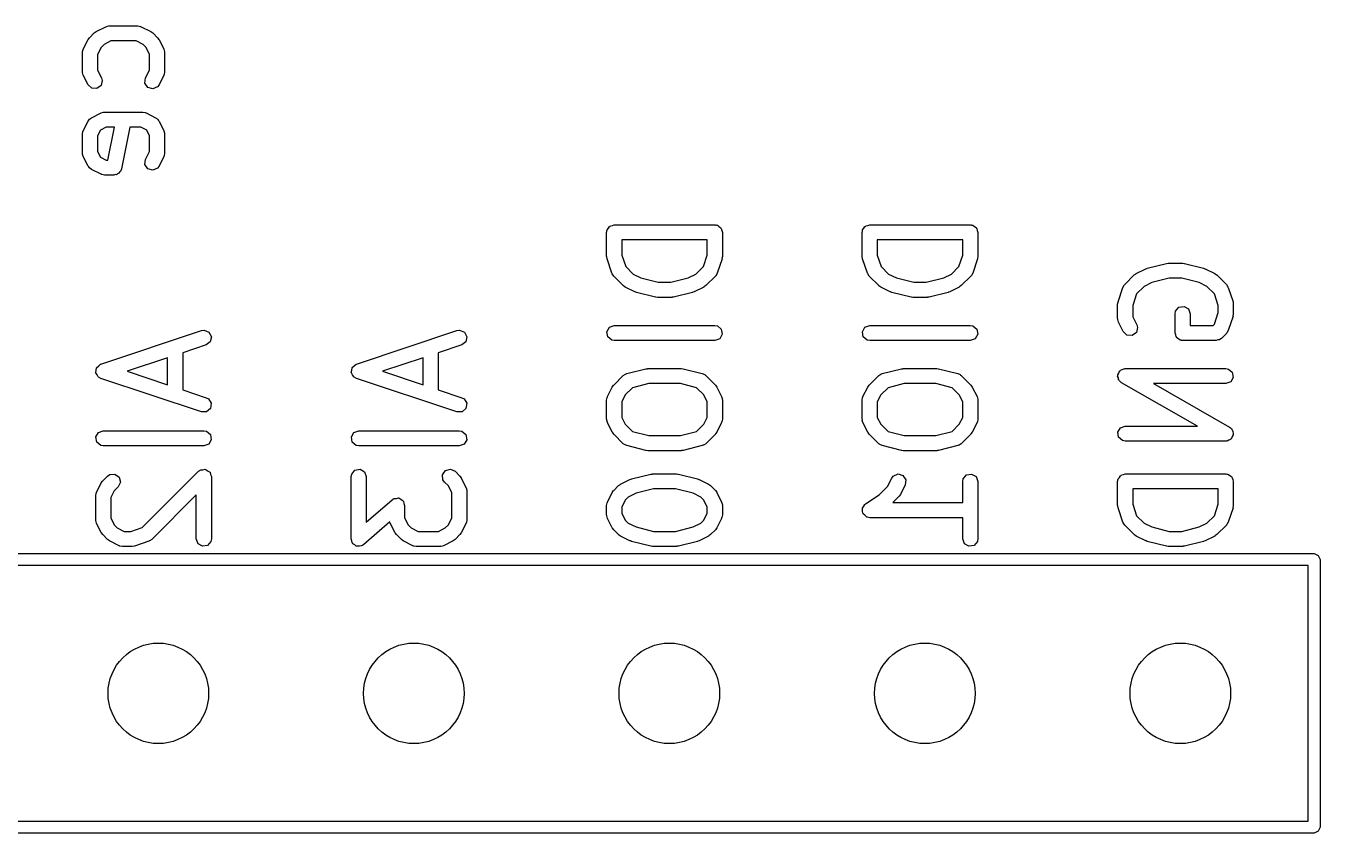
# Model space of a CAD drawing. Extents: x 133.2 to 158.9, y -108.1 to -92.6.
# Drawn here: x 146 to 158.87, y -108.07 to -100.04 of the extents above; entities that cross this region are included whole.
import ezdxf

# ---------------------------------------------------------------- set-up
doc = ezdxf.new("R2010")
doc.units = 0
doc.layers.add('BLACK', color=7, linetype='CONTINUOUS')

msp = doc.modelspace()

# ---------------------------------------------------------------- linework, layer by layer
at = {"layer": 'BLACK', "linetype": 'CONTINUOUS'}
for p, q in [((146.683, -100.113), (146.701, -100.1)), ((146.701, -100.1), (146.702, -100.099)), ((146.702, -100.099), (146.798, -100.051)), ((146.798, -100.051), (146.823, -100.044)), ((146.823, -100.044), (146.827, -100.045)), ((146.827, -100.045), (146.831, -100.043)), ((146.831, -100.043), (147.117, -100.043)), ((147.117, -100.043), (147.143, -100.048)), ((147.143, -100.048), (147.146, -100.051)), ((147.146, -100.051), (147.15, -100.051)), ((147.15, -100.051), (147.246, -100.099)), ((147.246, -100.099), (147.264, -100.112)), ((146.574, -100.275), (146.621, -100.18)), ((146.621, -100.18), (146.635, -100.162)), ((146.635, -100.161), (146.683, -100.113)), ((146.635, -100.162), (146.635, -100.161)), ((146.78, -100.228), (146.75, -100.258)), ((146.849, -100.193), (146.78, -100.228)), ((147.099, -100.193), (146.849, -100.193)), ((147.168, -100.228), (147.099, -100.193)), ((147.198, -100.258), (147.168, -100.228)), ((147.264, -100.112), (147.265, -100.113)), ((147.265, -100.113), (147.313, -100.161)), ((147.313, -100.161), (147.326, -100.179)), ((147.326, -100.179), (147.327, -100.18)), ((147.327, -100.18), (147.374, -100.275)), ((146.566, -100.309), (146.57, -100.283)), ((146.566, -100.499), (146.566, -100.309)), ((146.57, -100.283), (146.573, -100.28)), ((146.573, -100.28), (146.574, -100.275)), ((146.75, -100.258), (146.716, -100.327)), ((146.716, -100.327), (146.716, -100.482)), ((147.232, -100.327), (147.198, -100.258)), ((147.232, -100.482), (147.232, -100.327)), ((147.374, -100.275), (147.382, -100.3)), ((147.382, -100.3), (147.381, -100.305)), ((147.381, -100.305), (147.382, -100.309)), ((147.382, -100.309), (147.382, -100.499)), ((146.716, -100.482), (146.755, -100.561)), ((147.193, -100.561), (147.232, -100.482)), ((146.567, -100.503), (146.566, -100.499)), ((146.566, -100.508), (146.567, -100.503)), ((146.574, -100.533), (146.566, -100.508)), ((146.621, -100.628), (146.574, -100.533)), ((146.763, -100.586), (146.751, -100.636)), ((146.755, -100.561), (146.763, -100.586)), ((147.187, -100.612), (147.193, -100.561)), ((147.215, -100.655), (147.187, -100.612)), ((147.374, -100.533), (147.327, -100.628)), ((147.375, -100.528), (147.374, -100.533)), ((147.378, -100.525), (147.375, -100.528)), ((147.382, -100.499), (147.378, -100.525)), ((146.659, -100.663), (146.621, -100.628)), ((146.71, -100.666), (146.659, -100.663)), ((146.751, -100.636), (146.71, -100.666)), ((147.264, -100.669), (147.215, -100.655)), ((147.311, -100.649), (147.264, -100.669)), ((147.327, -100.628), (147.311, -100.649)), ((146.574, -101.085), (146.621, -100.99)), ((146.621, -100.99), (146.637, -100.969)), ((146.637, -100.969), (146.647, -100.964)), ((146.647, -100.964), (146.655, -100.956)), ((146.655, -100.956), (146.75, -100.908)), ((146.75, -100.908), (146.775, -100.901)), ((146.775, -100.901), (146.779, -100.902)), ((146.779, -100.902), (146.784, -100.9)), ((146.784, -100.9), (147.165, -100.9)), ((147.165, -100.9), (147.19, -100.905)), ((147.19, -100.905), (147.194, -100.908)), ((147.194, -100.908), (147.198, -100.908)), ((147.198, -100.908), (147.293, -100.956)), ((147.293, -100.956), (147.314, -100.972)), ((147.314, -100.972), (147.319, -100.982)), ((147.319, -100.982), (147.327, -100.99)), ((147.327, -100.99), (147.374, -101.085)), ((146.566, -101.118), (146.57, -101.093)), ((146.566, -101.309), (146.566, -101.118)), ((146.57, -101.093), (146.573, -101.089)), ((146.573, -101.089), (146.574, -101.085)), ((146.744, -101.079), (146.716, -101.136)), ((146.801, -101.05), (146.744, -101.079)), ((146.883, -101.05), (146.801, -101.05)), ((146.817, -101.377), (146.883, -101.05)), ((147.036, -101.05), (146.952, -101.466)), ((147.147, -101.05), (147.036, -101.05)), ((147.204, -101.079), (147.147, -101.05)), ((147.232, -101.136), (147.204, -101.079)), ((147.374, -101.085), (147.382, -101.11)), ((147.382, -101.11), (147.381, -101.114)), ((147.381, -101.114), (147.382, -101.118)), ((147.382, -101.118), (147.382, -101.309)), ((146.716, -101.136), (146.716, -101.291)), ((147.232, -101.291), (147.232, -101.136)), ((146.567, -101.313), (146.566, -101.309)), ((146.566, -101.317), (146.567, -101.313)), ((146.574, -101.342), (146.566, -101.317)), ((146.621, -101.438), (146.574, -101.342)), ((146.716, -101.291), (146.744, -101.348)), ((146.744, -101.348), (146.801, -101.377)), ((146.801, -101.377), (146.817, -101.377)), ((147.187, -101.421), (147.193, -101.371)), ((147.193, -101.371), (147.232, -101.291)), ((147.374, -101.342), (147.327, -101.438)), ((147.375, -101.338), (147.374, -101.342)), ((147.378, -101.334), (147.375, -101.338)), ((147.382, -101.309), (147.378, -101.334)), ((146.629, -101.445), (146.621, -101.438)), ((146.634, -101.456), (146.629, -101.445)), ((146.655, -101.471), (146.634, -101.456)), ((146.75, -101.519), (146.655, -101.471)), ((146.754, -101.519), (146.75, -101.519)), ((146.758, -101.522), (146.754, -101.519)), ((146.914, -101.514), (146.903, -101.523)), ((146.927, -101.509), (146.914, -101.514)), ((146.933, -101.498), (146.927, -101.509)), ((146.943, -101.491), (146.933, -101.498)), ((146.952, -101.466), (146.943, -101.491)), ((147.215, -101.464), (147.187, -101.421)), ((147.264, -101.479), (147.215, -101.464)), ((147.311, -101.459), (147.264, -101.479)), ((147.327, -101.438), (147.311, -101.459)), ((146.784, -101.527), (146.758, -101.522)), ((146.879, -101.527), (146.784, -101.527)), ((146.89, -101.522), (146.879, -101.527)), ((146.903, -101.523), (146.89, -101.522)), ((151.811, -102.037), (151.815, -102.032)), ((151.815, -102.032), (151.834, -102.029)), ((151.834, -102.029), (151.852, -102.022)), ((151.852, -102.022), (152.852, -102.022)), ((152.852, -102.022), (152.862, -102.024)), ((152.862, -102.024), (152.865, -102.023)), ((152.865, -102.023), (152.868, -102.025)), ((152.868, -102.025), (152.878, -102.026)), ((152.878, -102.026), (152.893, -102.039)), ((154.351, -102.037), (154.355, -102.032)), ((154.355, -102.032), (154.374, -102.029)), ((154.374, -102.029), (154.392, -102.022)), ((154.392, -102.022), (155.392, -102.022)), ((155.392, -102.022), (155.402, -102.024)), ((155.402, -102.024), (155.405, -102.023)), ((155.405, -102.023), (155.408, -102.025)), ((155.408, -102.025), (155.418, -102.026)), ((155.418, -102.026), (155.433, -102.039)), ((151.777, -102.097), (151.779, -102.087)), ((151.777, -102.335), (151.777, -102.097)), ((151.779, -102.084), (151.78, -102.081)), ((151.779, -102.087), (151.779, -102.084)), ((151.78, -102.081), (151.782, -102.071)), ((151.782, -102.071), (151.794, -102.056)), ((151.794, -102.056), (151.804, -102.039)), ((151.804, -102.039), (151.811, -102.037)), ((152.893, -102.039), (152.91, -102.049)), ((152.91, -102.049), (152.912, -102.055)), ((152.912, -102.055), (152.917, -102.059)), ((152.917, -102.059), (152.921, -102.079)), ((152.921, -102.079), (152.927, -102.097)), ((152.927, -102.097), (152.927, -102.335)), ((154.317, -102.097), (154.319, -102.087)), ((154.317, -102.335), (154.317, -102.097)), ((154.319, -102.084), (154.32, -102.081)), ((154.319, -102.087), (154.319, -102.084)), ((154.32, -102.081), (154.322, -102.071)), ((154.322, -102.071), (154.334, -102.056)), ((154.334, -102.056), (154.344, -102.039)), ((154.344, -102.039), (154.351, -102.037)), ((155.433, -102.039), (155.45, -102.049)), ((155.45, -102.049), (155.452, -102.055)), ((155.452, -102.055), (155.457, -102.059)), ((155.457, -102.059), (155.461, -102.079)), ((155.461, -102.079), (155.467, -102.097)), ((155.467, -102.097), (155.467, -102.335)), ((151.927, -102.172), (151.927, -102.323)), ((152.777, -102.172), (151.927, -102.172)), ((152.777, -102.323), (152.777, -102.172)), ((154.467, -102.172), (154.467, -102.323)), ((155.317, -102.172), (154.467, -102.172)), ((155.317, -102.323), (155.317, -102.172)), ((151.778, -102.337), (151.777, -102.335)), ((151.781, -102.359), (151.778, -102.337)), ((151.829, -102.502), (151.781, -102.359)), ((151.927, -102.323), (151.966, -102.437)), ((152.739, -102.437), (152.777, -102.323)), ((152.924, -102.359), (152.876, -102.502)), ((152.927, -102.335), (152.923, -102.357)), ((152.923, -102.357), (152.924, -102.359)), ((154.318, -102.337), (154.317, -102.335)), ((154.321, -102.359), (154.318, -102.337)), ((154.369, -102.502), (154.321, -102.359)), ((154.467, -102.323), (154.506, -102.437)), ((155.279, -102.437), (155.317, -102.323)), ((155.464, -102.359), (155.416, -102.502)), ((155.467, -102.335), (155.463, -102.357)), ((155.463, -102.357), (155.464, -102.359)), ((157.152, -102.453), (157.343, -102.405)), ((157.343, -102.405), (157.358, -102.404)), ((157.358, -102.404), (157.361, -102.403)), ((157.361, -102.403), (157.504, -102.403)), ((157.504, -102.403), (157.519, -102.405)), ((157.519, -102.405), (157.522, -102.405)), ((157.522, -102.405), (157.712, -102.453)), ((151.832, -102.505), (151.829, -102.502)), ((151.832, -102.51), (151.832, -102.505)), ((151.847, -102.531), (151.832, -102.51)), ((151.942, -102.626), (151.847, -102.531)), ((151.966, -102.437), (152.04, -102.511)), ((152.04, -102.511), (152.117, -102.55)), ((152.588, -102.55), (152.665, -102.511)), ((152.665, -102.511), (152.739, -102.437)), ((152.858, -102.531), (152.763, -102.626)), ((152.86, -102.527), (152.858, -102.531)), ((152.864, -102.524), (152.86, -102.527)), ((152.876, -102.502), (152.864, -102.524)), ((154.372, -102.505), (154.369, -102.502)), ((154.372, -102.51), (154.372, -102.505)), ((154.387, -102.531), (154.372, -102.51)), ((154.482, -102.626), (154.387, -102.531)), ((154.506, -102.437), (154.58, -102.511)), ((154.58, -102.511), (154.657, -102.55)), ((155.128, -102.55), (155.205, -102.511)), ((155.205, -102.511), (155.279, -102.437)), ((155.398, -102.531), (155.303, -102.626)), ((155.4, -102.527), (155.398, -102.531)), ((155.404, -102.524), (155.4, -102.527)), ((155.416, -102.502), (155.404, -102.524)), ((156.927, -102.615), (157.022, -102.52)), ((157.022, -102.52), (157.041, -102.507)), ((157.041, -102.507), (157.042, -102.506)), ((157.042, -102.506), (157.137, -102.458)), ((157.137, -102.458), (157.149, -102.455)), ((157.149, -102.455), (157.152, -102.453)), ((157.712, -102.453), (157.724, -102.458)), ((157.724, -102.458), (157.728, -102.458)), ((157.728, -102.458), (157.823, -102.506)), ((157.823, -102.506), (157.841, -102.519)), ((157.841, -102.519), (157.843, -102.52)), ((157.843, -102.52), (157.938, -102.615)), ((151.944, -102.627), (151.942, -102.626)), ((151.962, -102.64), (151.944, -102.627)), ((152.057, -102.688), (151.962, -102.64)), ((152.117, -102.55), (152.29, -102.593)), ((152.29, -102.593), (152.415, -102.593)), ((152.415, -102.593), (152.588, -102.55)), ((152.743, -102.64), (152.648, -102.688)), ((152.744, -102.639), (152.743, -102.64)), ((152.763, -102.626), (152.744, -102.639)), ((154.484, -102.627), (154.482, -102.626)), ((154.502, -102.64), (154.484, -102.627)), ((154.597, -102.688), (154.502, -102.64)), ((154.657, -102.55), (154.83, -102.593)), ((154.83, -102.593), (154.955, -102.593)), ((154.955, -102.593), (155.128, -102.55)), ((155.283, -102.64), (155.188, -102.688)), ((155.284, -102.639), (155.283, -102.64)), ((155.303, -102.626), (155.284, -102.639)), ((156.861, -102.787), (156.909, -102.645)), ((156.909, -102.645), (156.921, -102.622)), ((156.921, -102.622), (156.925, -102.619)), ((156.925, -102.619), (156.927, -102.615)), ((157.12, -102.635), (157.046, -102.709)), ((157.197, -102.596), (157.12, -102.635)), ((157.37, -102.553), (157.197, -102.596)), ((157.495, -102.553), (157.37, -102.553)), ((157.668, -102.596), (157.495, -102.553)), ((157.745, -102.635), (157.668, -102.596)), ((157.819, -102.709), (157.745, -102.635)), ((157.938, -102.615), (157.953, -102.637)), ((157.953, -102.637), (157.953, -102.641)), ((157.953, -102.641), (157.956, -102.645)), ((157.956, -102.645), (158.004, -102.787)), ((152.06, -102.688), (152.057, -102.688)), ((152.072, -102.693), (152.06, -102.688)), ((152.263, -102.741), (152.072, -102.693)), ((152.266, -102.741), (152.263, -102.741)), ((152.281, -102.743), (152.266, -102.741)), ((152.424, -102.743), (152.281, -102.743)), ((152.427, -102.742), (152.424, -102.743)), ((152.442, -102.741), (152.427, -102.742)), ((152.632, -102.693), (152.442, -102.741)), ((152.635, -102.691), (152.632, -102.693)), ((152.648, -102.688), (152.635, -102.691)), ((154.6, -102.688), (154.597, -102.688)), ((154.612, -102.693), (154.6, -102.688)), ((154.803, -102.741), (154.612, -102.693)), ((154.806, -102.741), (154.803, -102.741)), ((154.821, -102.743), (154.806, -102.741)), ((154.964, -102.743), (154.821, -102.743)), ((154.967, -102.742), (154.964, -102.743)), ((154.982, -102.741), (154.967, -102.742)), ((155.172, -102.693), (154.982, -102.741)), ((155.175, -102.691), (155.172, -102.693)), ((155.188, -102.688), (155.175, -102.691)), ((156.857, -102.811), (156.861, -102.789)), ((156.861, -102.789), (156.861, -102.787)), ((157.046, -102.709), (157.007, -102.823)), ((157.857, -102.823), (157.819, -102.709)), ((158.004, -102.787), (158.007, -102.81)), ((156.857, -102.954), (156.857, -102.811)), ((157.007, -102.823), (157.007, -102.936)), ((157.007, -102.936), (157.047, -103.016)), ((157.429, -102.906), (157.433, -102.881)), ((157.429, -103.097), (157.429, -102.906)), ((157.433, -102.881), (157.466, -102.841)), ((157.466, -102.841), (157.517, -102.833)), ((157.517, -102.833), (157.561, -102.858)), ((157.561, -102.858), (157.579, -102.906)), ((157.579, -102.906), (157.579, -103.022)), ((157.819, -103.009), (157.857, -102.894)), ((157.857, -102.894), (157.857, -102.823)), ((158.004, -102.93), (157.956, -103.073)), ((158.007, -102.906), (158.003, -102.929)), ((158.003, -102.929), (158.004, -102.93)), ((158.007, -102.81), (158.007, -102.811)), ((158.007, -102.811), (158.007, -102.906)), ((151.779, -103.084), (151.804, -103.039)), ((151.804, -103.039), (151.852, -103.022)), ((151.852, -103.022), (152.852, -103.022)), ((152.852, -103.022), (152.878, -103.026)), ((152.878, -103.026), (152.917, -103.059)), ((152.917, -103.059), (152.926, -103.11)), ((154.319, -103.084), (154.344, -103.039)), ((154.344, -103.039), (154.392, -103.022)), ((154.392, -103.022), (155.392, -103.022)), ((155.392, -103.022), (155.418, -103.026)), ((155.418, -103.026), (155.457, -103.059)), ((155.457, -103.059), (155.466, -103.11)), ((156.859, -102.958), (156.857, -102.954)), ((156.858, -102.963), (156.859, -102.958)), ((156.865, -102.988), (156.858, -102.963)), ((156.913, -103.083), (156.865, -102.988)), ((157.055, -103.041), (157.043, -103.091)), ((157.047, -103.016), (157.055, -103.041)), ((157.579, -103.022), (157.806, -103.022)), ((157.806, -103.022), (157.819, -103.009)), ((146.749, -103.407), (147.749, -103.073)), ((147.749, -103.073), (147.774, -103.07)), ((147.774, -103.07), (147.822, -103.088)), ((147.836, -103.184), (147.796, -103.216)), ((147.822, -103.088), (147.847, -103.134)), ((147.847, -103.134), (147.836, -103.184)), ((149.289, -103.407), (150.289, -103.073)), ((150.289, -103.073), (150.314, -103.07)), ((150.314, -103.07), (150.362, -103.088)), ((150.376, -103.184), (150.336, -103.216)), ((150.362, -103.088), (150.387, -103.134)), ((150.387, -103.134), (150.376, -103.184)), ((151.787, -103.134), (151.779, -103.084)), ((151.827, -103.167), (151.787, -103.134)), ((151.852, -103.172), (151.827, -103.167)), ((152.852, -103.172), (151.852, -103.172)), ((152.901, -103.154), (152.852, -103.172)), ((152.926, -103.11), (152.901, -103.154)), ((154.327, -103.134), (154.319, -103.084)), ((154.367, -103.167), (154.327, -103.134)), ((154.392, -103.172), (154.367, -103.167)), ((155.392, -103.172), (154.392, -103.172)), ((155.441, -103.154), (155.392, -103.172)), ((155.466, -103.11), (155.441, -103.154)), ((156.95, -103.118), (156.913, -103.083)), ((157.001, -103.121), (156.95, -103.118)), ((157.043, -103.091), (157.001, -103.121)), ((157.435, -103.115), (157.429, -103.097)), ((157.439, -103.134), (157.435, -103.115)), ((157.444, -103.139), (157.439, -103.134)), ((157.446, -103.145), (157.444, -103.139)), ((157.463, -103.155), (157.446, -103.145)), ((157.478, -103.167), (157.463, -103.155)), ((157.488, -103.169), (157.478, -103.167)), ((157.491, -103.171), (157.488, -103.169)), ((157.494, -103.17), (157.491, -103.171)), ((157.504, -103.172), (157.494, -103.17)), ((157.837, -103.172), (157.504, -103.172)), ((157.853, -103.166), (157.837, -103.172)), ((157.869, -103.165), (157.853, -103.166)), ((157.882, -103.155), (157.869, -103.165)), ((157.885, -103.154), (157.882, -103.155)), ((157.886, -103.153), (157.885, -103.154)), ((157.89, -103.15), (157.886, -103.153)), ((157.938, -103.102), (157.89, -103.15)), ((157.94, -103.098), (157.938, -103.102)), ((157.944, -103.096), (157.94, -103.098)), ((157.956, -103.073), (157.944, -103.096)), ((147.796, -103.216), (147.562, -103.294)), ((147.562, -103.294), (147.562, -103.662)), ((150.336, -103.216), (150.102, -103.294)), ((150.102, -103.294), (150.102, -103.662)), ((146.703, -103.466), (146.706, -103.442)), ((146.706, -103.442), (146.708, -103.441)), ((146.708, -103.439), (146.727, -103.424)), ((146.708, -103.441), (146.708, -103.439)), ((146.727, -103.424), (146.745, -103.408)), ((146.745, -103.408), (146.747, -103.408)), ((146.747, -103.408), (146.749, -103.407)), ((147.412, -103.344), (147.01, -103.478)), ((147.412, -103.612), (147.412, -103.344)), ((149.243, -103.466), (149.246, -103.442)), ((149.246, -103.442), (149.248, -103.441)), ((149.248, -103.439), (149.267, -103.424)), ((149.248, -103.441), (149.248, -103.439)), ((149.267, -103.424), (149.285, -103.408)), ((149.285, -103.408), (149.287, -103.408)), ((149.287, -103.408), (149.289, -103.407)), ((149.952, -103.344), (149.55, -103.478)), ((149.952, -103.612), (149.952, -103.344)), ((152.182, -103.452), (152.186, -103.45)), ((152.186, -103.45), (152.519, -103.45)), ((152.519, -103.45), (152.534, -103.453)), ((154.722, -103.452), (154.726, -103.45)), ((154.726, -103.45), (155.059, -103.45)), ((155.059, -103.45), (155.074, -103.453)), ((156.926, -103.453), (156.932, -103.45)), ((156.932, -103.45), (157.932, -103.45)), ((157.932, -103.45), (157.958, -103.455)), ((146.698, -103.489), (146.703, -103.466)), ((146.699, -103.491), (146.698, -103.489)), ((146.699, -103.493), (146.699, -103.491)), ((146.711, -103.513), (146.699, -103.493)), ((146.723, -103.534), (146.711, -103.513)), ((146.725, -103.535), (146.723, -103.534)), ((146.726, -103.537), (146.725, -103.535)), ((146.749, -103.549), (146.726, -103.537)), ((147.749, -103.882), (146.749, -103.549)), ((147.01, -103.478), (147.412, -103.612)), ((149.238, -103.489), (149.243, -103.466)), ((149.239, -103.491), (149.238, -103.489)), ((149.239, -103.493), (149.239, -103.491)), ((149.251, -103.513), (149.239, -103.493)), ((149.263, -103.534), (149.251, -103.513)), ((149.265, -103.535), (149.263, -103.534)), ((149.266, -103.537), (149.265, -103.535)), ((149.289, -103.549), (149.266, -103.537)), ((150.289, -103.882), (149.289, -103.549)), ((149.55, -103.478), (149.952, -103.612)), ((151.847, -103.615), (151.942, -103.52)), ((151.942, -103.52), (151.964, -103.505)), ((151.964, -103.505), (151.971, -103.504)), ((151.971, -103.504), (151.977, -103.5)), ((151.977, -103.5), (152.168, -103.453)), ((152.168, -103.453), (152.182, -103.452)), ((152.534, -103.453), (152.537, -103.453)), ((152.537, -103.453), (152.728, -103.5)), ((152.728, -103.5), (152.752, -103.511)), ((152.752, -103.511), (152.756, -103.517)), ((152.756, -103.517), (152.763, -103.52)), ((152.763, -103.52), (152.858, -103.615)), ((154.387, -103.615), (154.482, -103.52)), ((154.482, -103.52), (154.504, -103.505)), ((154.504, -103.505), (154.511, -103.504)), ((154.511, -103.504), (154.517, -103.5)), ((154.517, -103.5), (154.708, -103.453)), ((154.708, -103.453), (154.722, -103.452)), ((155.074, -103.453), (155.077, -103.453)), ((155.077, -103.453), (155.268, -103.5)), ((155.268, -103.5), (155.292, -103.511)), ((155.292, -103.511), (155.296, -103.517)), ((155.296, -103.517), (155.303, -103.52)), ((155.303, -103.52), (155.398, -103.615)), ((156.857, -103.526), (156.86, -103.519)), ((156.864, -103.544), (156.857, -103.526)), ((156.859, -103.512), (156.868, -103.496)), ((156.86, -103.519), (156.859, -103.512)), ((156.867, -103.563), (156.864, -103.544)), ((156.873, -103.567), (156.867, -103.563)), ((156.868, -103.496), (156.875, -103.478)), ((156.875, -103.574), (156.873, -103.567)), ((156.875, -103.478), (156.881, -103.474)), ((156.895, -103.591), (156.875, -103.574)), ((156.881, -103.474), (156.884, -103.468)), ((156.884, -103.468), (156.902, -103.461)), ((156.902, -103.461), (156.919, -103.452)), ((156.919, -103.452), (156.926, -103.453)), ((157.958, -103.455), (157.997, -103.488)), ((158.006, -103.538), (157.981, -103.583)), ((157.997, -103.488), (158.006, -103.538)), ((147.562, -103.662), (147.796, -103.74)), ((150.102, -103.662), (150.336, -103.74)), ((151.785, -103.73), (151.833, -103.635)), ((151.833, -103.635), (151.846, -103.617)), ((151.846, -103.617), (151.847, -103.615)), ((152.034, -103.641), (151.962, -103.713)), ((152.195, -103.6), (152.034, -103.641)), ((152.51, -103.6), (152.195, -103.6)), ((152.671, -103.641), (152.51, -103.6)), ((152.743, -103.713), (152.671, -103.641)), ((152.858, -103.615), (152.871, -103.634)), ((152.871, -103.634), (152.872, -103.635)), ((152.872, -103.635), (152.919, -103.73)), ((154.325, -103.73), (154.373, -103.635)), ((154.373, -103.635), (154.386, -103.617)), ((154.386, -103.617), (154.387, -103.615)), ((154.574, -103.641), (154.502, -103.713)), ((154.735, -103.6), (154.574, -103.641)), ((155.05, -103.6), (154.735, -103.6)), ((155.211, -103.641), (155.05, -103.6)), ((155.283, -103.713), (155.211, -103.641)), ((155.398, -103.615), (155.411, -103.634)), ((155.411, -103.634), (155.412, -103.635)), ((155.412, -103.635), (155.459, -103.73)), ((157.65, -104.022), (156.895, -103.591)), ((157.932, -103.6), (157.215, -103.6)), ((157.215, -103.6), (157.97, -104.032)), ((157.981, -103.583), (157.932, -103.6)), ((147.796, -103.74), (147.819, -103.752)), ((147.819, -103.752), (147.846, -103.796)), ((147.846, -103.796), (147.838, -103.847)), ((150.336, -103.74), (150.359, -103.752)), ((150.359, -103.752), (150.386, -103.796)), ((150.386, -103.796), (150.378, -103.847)), ((151.777, -103.764), (151.782, -103.738)), ((151.777, -103.954), (151.777, -103.764)), ((151.782, -103.738), (151.785, -103.734)), ((151.785, -103.734), (151.785, -103.73)), ((151.962, -103.713), (151.927, -103.781)), ((151.927, -103.781), (151.927, -103.936)), ((152.777, -103.781), (152.743, -103.713)), ((152.777, -103.936), (152.777, -103.781)), ((152.919, -103.73), (152.927, -103.755)), ((152.927, -103.755), (152.926, -103.759)), ((152.926, -103.759), (152.927, -103.764)), ((152.927, -103.764), (152.927, -103.954)), ((154.317, -103.764), (154.322, -103.738)), ((154.317, -103.954), (154.317, -103.764)), ((154.322, -103.738), (154.325, -103.734)), ((154.325, -103.734), (154.325, -103.73)), ((154.502, -103.713), (154.467, -103.781)), ((154.467, -103.781), (154.467, -103.936)), ((155.317, -103.781), (155.283, -103.713)), ((155.317, -103.936), (155.317, -103.781)), ((155.459, -103.73), (155.467, -103.755)), ((155.467, -103.755), (155.466, -103.759)), ((155.466, -103.759), (155.467, -103.764)), ((155.467, -103.764), (155.467, -103.954)), ((147.8, -103.881), (147.749, -103.882)), ((147.838, -103.847), (147.8, -103.881)), ((150.34, -103.881), (150.289, -103.882)), ((150.378, -103.847), (150.34, -103.881)), ((151.779, -103.958), (151.777, -103.954)), ((151.778, -103.963), (151.779, -103.958)), ((151.785, -103.988), (151.778, -103.963)), ((151.927, -103.936), (151.962, -104.005)), ((152.743, -104.005), (152.777, -103.936)), ((152.927, -103.954), (152.923, -103.98)), ((154.319, -103.958), (154.317, -103.954)), ((154.318, -103.963), (154.319, -103.958)), ((154.325, -103.988), (154.318, -103.963)), ((154.467, -103.936), (154.502, -104.005)), ((155.283, -104.005), (155.317, -103.936)), ((155.467, -103.954), (155.463, -103.98)), ((146.699, -104.131), (146.724, -104.087)), ((146.724, -104.087), (146.772, -104.07)), ((146.772, -104.07), (147.772, -104.07)), ((147.772, -104.07), (147.798, -104.074)), ((147.798, -104.074), (147.837, -104.107)), ((149.239, -104.131), (149.264, -104.087)), ((149.264, -104.087), (149.312, -104.07)), ((149.312, -104.07), (150.312, -104.07)), ((150.312, -104.07), (150.338, -104.074)), ((150.338, -104.074), (150.377, -104.107)), ((151.833, -104.083), (151.785, -103.988)), ((151.834, -104.084), (151.833, -104.083)), ((151.847, -104.102), (151.834, -104.084)), ((151.962, -104.005), (152.034, -104.077)), ((152.034, -104.077), (152.195, -104.117)), ((152.51, -104.117), (152.671, -104.077)), ((152.671, -104.077), (152.743, -104.005)), ((152.872, -104.083), (152.858, -104.101)), ((152.919, -103.988), (152.872, -104.083)), ((152.92, -103.983), (152.919, -103.988)), ((152.923, -103.98), (152.92, -103.983)), ((154.373, -104.083), (154.325, -103.988)), ((154.374, -104.084), (154.373, -104.083)), ((154.387, -104.102), (154.374, -104.084)), ((154.502, -104.005), (154.574, -104.077)), ((154.574, -104.077), (154.735, -104.117)), ((155.05, -104.117), (155.211, -104.077)), ((155.211, -104.077), (155.283, -104.005)), ((155.412, -104.083), (155.398, -104.101)), ((155.459, -103.988), (155.412, -104.083)), ((155.46, -103.983), (155.459, -103.988)), ((155.463, -103.98), (155.46, -103.983)), ((156.859, -104.084), (156.884, -104.039)), ((156.867, -104.134), (156.859, -104.084)), ((156.884, -104.039), (156.932, -104.022)), ((156.932, -104.022), (157.65, -104.022)), ((157.97, -104.032), (157.99, -104.048)), ((157.99, -104.048), (157.992, -104.055)), ((157.992, -104.055), (157.997, -104.059)), ((157.997, -104.059), (158.001, -104.078)), ((158.001, -104.078), (158.007, -104.097)), ((146.707, -104.182), (146.699, -104.131)), ((146.747, -104.215), (146.707, -104.182)), ((146.772, -104.22), (146.747, -104.215)), ((147.772, -104.22), (146.772, -104.22)), ((147.821, -104.202), (147.772, -104.22)), ((147.846, -104.158), (147.821, -104.202)), ((147.837, -104.107), (147.846, -104.158)), ((149.247, -104.182), (149.239, -104.131)), ((149.287, -104.215), (149.247, -104.182)), ((149.312, -104.22), (149.287, -104.215)), ((150.312, -104.22), (149.312, -104.22)), ((150.361, -104.202), (150.312, -104.22)), ((150.386, -104.158), (150.361, -104.202)), ((150.377, -104.107), (150.386, -104.158)), ((151.942, -104.198), (151.847, -104.102)), ((151.949, -104.201), (151.942, -104.198)), ((151.953, -104.207), (151.949, -104.201)), ((151.977, -104.217), (151.953, -104.207)), ((152.168, -104.265), (151.977, -104.217)), ((152.195, -104.117), (152.51, -104.117)), ((152.728, -104.217), (152.537, -104.265)), ((152.734, -104.213), (152.728, -104.217)), ((152.741, -104.212), (152.734, -104.213)), ((152.763, -104.198), (152.741, -104.212)), ((152.858, -104.102), (152.763, -104.198)), ((152.858, -104.101), (152.858, -104.102)), ((154.482, -104.198), (154.387, -104.102)), ((154.489, -104.201), (154.482, -104.198)), ((154.493, -104.207), (154.489, -104.201)), ((154.517, -104.217), (154.493, -104.207)), ((154.708, -104.265), (154.517, -104.217)), ((154.735, -104.117), (155.05, -104.117)), ((155.268, -104.217), (155.077, -104.265)), ((155.274, -104.213), (155.268, -104.217)), ((155.281, -104.212), (155.274, -104.213)), ((155.303, -104.198), (155.281, -104.212)), ((155.398, -104.102), (155.303, -104.198)), ((155.398, -104.101), (155.398, -104.102)), ((156.907, -104.167), (156.867, -104.134)), ((156.932, -104.172), (156.907, -104.167)), ((157.932, -104.172), (156.932, -104.172)), ((157.939, -104.17), (157.932, -104.172)), ((157.946, -104.171), (157.939, -104.17)), ((157.962, -104.161), (157.946, -104.171)), ((157.981, -104.154), (157.962, -104.161)), ((157.984, -104.148), (157.981, -104.154)), ((157.99, -104.145), (157.984, -104.148)), ((157.997, -104.127), (157.99, -104.145)), ((158.006, -104.11), (157.997, -104.127)), ((158.007, -104.097), (158.005, -104.103)), ((158.005, -104.103), (158.006, -104.11)), ((152.171, -104.265), (152.168, -104.265)), ((152.186, -104.267), (152.171, -104.265)), ((152.519, -104.267), (152.186, -104.267)), ((152.522, -104.266), (152.519, -104.267)), ((152.537, -104.265), (152.522, -104.266)), ((154.711, -104.265), (154.708, -104.265)), ((154.726, -104.267), (154.711, -104.265)), ((155.059, -104.267), (154.726, -104.267)), ((155.062, -104.266), (155.059, -104.267)), ((155.077, -104.265), (155.062, -104.266)), ((147.16, -105.031), (147.719, -104.472)), ((147.719, -104.472), (147.733, -104.463)), ((147.733, -104.463), (147.735, -104.461)), ((147.735, -104.461), (147.737, -104.46)), ((147.737, -104.46), (147.741, -104.458)), ((147.741, -104.458), (147.763, -104.456)), ((147.763, -104.456), (147.785, -104.452)), ((147.785, -104.452), (147.788, -104.453)), ((147.788, -104.453), (147.792, -104.453)), ((147.792, -104.453), (147.81, -104.466)), ((147.81, -104.466), (147.83, -104.477)), ((147.83, -104.477), (147.831, -104.48)), ((147.831, -104.48), (147.834, -104.482)), ((149.242, -104.5), (149.275, -104.461)), ((149.275, -104.461), (149.325, -104.452)), ((149.325, -104.452), (149.37, -104.477)), ((149.37, -104.477), (149.387, -104.525)), ((150.145, -104.506), (150.174, -104.464)), ((150.174, -104.464), (150.224, -104.451)), ((150.224, -104.451), (150.27, -104.472)), ((150.27, -104.472), (150.318, -104.52)), ((146.705, -104.682), (146.753, -104.587)), ((146.753, -104.587), (146.766, -104.569)), ((146.766, -104.569), (146.767, -104.568)), ((146.767, -104.568), (146.815, -104.52)), ((146.815, -104.52), (146.836, -104.505)), ((146.836, -104.505), (146.887, -104.501)), ((146.887, -104.501), (146.929, -104.53)), ((146.942, -104.58), (146.921, -104.626)), ((146.929, -104.53), (146.942, -104.58)), ((147.834, -104.482), (147.84, -104.504)), ((147.84, -104.504), (147.847, -104.525)), ((147.847, -104.525), (147.847, -105.145)), ((149.237, -104.525), (149.242, -104.5)), ((149.237, -105.145), (149.237, -104.525)), ((149.387, -104.525), (149.387, -104.979)), ((150.149, -104.557), (150.145, -104.506)), ((150.164, -104.579), (150.149, -104.557)), ((150.203, -104.618), (150.164, -104.579)), ((150.318, -104.52), (150.331, -104.538)), ((150.331, -104.538), (150.332, -104.54)), ((150.332, -104.54), (150.379, -104.635)), ((151.895, -104.615), (151.913, -104.602)), ((151.913, -104.602), (151.914, -104.601)), ((151.914, -104.601), (152.009, -104.554)), ((152.009, -104.554), (152.022, -104.55)), ((152.022, -104.55), (152.025, -104.548)), ((152.025, -104.548), (152.215, -104.5)), ((152.215, -104.5), (152.23, -104.499)), ((152.23, -104.499), (152.233, -104.498)), ((152.233, -104.498), (152.471, -104.498)), ((152.471, -104.498), (152.486, -104.501)), ((152.486, -104.501), (152.49, -104.5)), ((152.49, -104.5), (152.68, -104.548)), ((152.68, -104.548), (152.692, -104.553)), ((152.692, -104.553), (152.695, -104.554)), ((152.695, -104.554), (152.791, -104.601)), ((152.791, -104.601), (152.809, -104.615)), ((154.569, -104.624), (154.611, -104.54)), ((154.611, -104.54), (154.627, -104.519)), ((154.627, -104.519), (154.674, -104.498)), ((154.674, -104.498), (154.723, -104.513)), ((154.745, -104.607), (154.698, -104.702)), ((154.723, -104.513), (154.751, -104.556)), ((154.751, -104.556), (154.745, -104.607)), ((155.317, -104.573), (155.322, -104.547)), ((155.317, -104.784), (155.317, -104.573)), ((155.322, -104.547), (155.355, -104.508)), ((155.355, -104.508), (155.405, -104.499)), ((155.405, -104.499), (155.45, -104.525)), ((155.45, -104.525), (155.467, -104.573)), ((155.467, -104.573), (155.467, -105.145)), ((156.857, -104.573), (156.859, -104.563)), ((156.857, -104.811), (156.857, -104.573)), ((156.859, -104.56), (156.86, -104.557)), ((156.859, -104.563), (156.859, -104.56)), ((156.86, -104.557), (156.862, -104.547)), ((156.862, -104.547), (156.874, -104.533)), ((156.874, -104.533), (156.884, -104.516)), ((156.884, -104.516), (156.891, -104.513)), ((156.891, -104.513), (156.895, -104.508)), ((156.895, -104.508), (156.914, -104.505)), ((156.914, -104.505), (156.932, -104.498)), ((156.932, -104.498), (157.932, -104.498)), ((157.932, -104.498), (157.942, -104.5)), ((157.942, -104.5), (157.945, -104.499)), ((157.945, -104.499), (157.948, -104.501)), ((157.948, -104.501), (157.958, -104.503)), ((157.958, -104.503), (157.973, -104.515)), ((157.973, -104.515), (157.99, -104.525)), ((157.99, -104.525), (157.992, -104.531)), ((157.992, -104.531), (157.997, -104.536)), ((157.997, -104.536), (158.001, -104.555)), ((158.001, -104.555), (158.007, -104.573)), ((158.007, -104.573), (158.007, -104.811)), ((146.697, -104.716), (146.702, -104.69)), ((146.697, -104.954), (146.697, -104.716)), ((146.702, -104.69), (146.705, -104.687)), ((146.705, -104.687), (146.705, -104.682)), ((146.882, -104.665), (146.847, -104.734)), ((146.847, -104.734), (146.847, -104.936)), ((146.921, -104.626), (146.882, -104.665)), ((147.697, -104.707), (147.254, -105.15)), ((147.697, -105.145), (147.697, -104.707)), ((149.686, -104.741), (149.706, -104.737)), ((149.706, -104.737), (149.712, -104.74)), ((150.237, -104.686), (150.203, -104.618)), ((150.237, -104.936), (150.237, -104.686)), ((150.379, -104.635), (150.387, -104.66)), ((150.387, -104.66), (150.386, -104.664)), ((150.386, -104.664), (150.387, -104.668)), ((150.387, -104.668), (150.387, -104.954)), ((151.785, -104.778), (151.833, -104.682)), ((151.833, -104.682), (151.846, -104.664)), ((151.846, -104.664), (151.847, -104.663)), ((151.847, -104.663), (151.895, -104.615)), ((151.992, -104.73), (151.962, -104.76)), ((152.069, -104.691), (151.992, -104.73)), ((152.243, -104.648), (152.069, -104.691)), ((152.462, -104.648), (152.243, -104.648)), ((152.636, -104.691), (152.462, -104.648)), ((152.713, -104.73), (152.636, -104.691)), ((152.743, -104.76), (152.713, -104.73)), ((152.809, -104.615), (152.81, -104.615)), ((152.81, -104.615), (152.858, -104.663)), ((152.858, -104.663), (152.871, -104.681)), ((152.871, -104.681), (152.872, -104.682)), ((152.872, -104.682), (152.919, -104.778)), ((154.351, -104.796), (154.487, -104.705)), ((154.487, -104.705), (154.569, -104.624)), ((154.684, -104.721), (154.621, -104.784)), ((154.698, -104.702), (154.684, -104.72)), ((154.684, -104.72), (154.684, -104.721)), ((157.007, -104.648), (157.007, -104.799)), ((157.857, -104.648), (157.007, -104.648)), ((157.857, -104.799), (157.857, -104.648)), ((149.387, -104.979), (149.644, -104.755)), ((149.644, -104.755), (149.654, -104.749)), ((149.654, -104.749), (149.656, -104.746)), ((149.656, -104.746), (149.659, -104.746)), ((149.659, -104.746), (149.666, -104.741)), ((149.666, -104.741), (149.686, -104.741)), ((149.712, -104.74), (149.718, -104.74)), ((149.718, -104.74), (149.733, -104.753)), ((149.733, -104.753), (149.751, -104.763)), ((149.751, -104.763), (149.753, -104.769)), ((149.753, -104.769), (149.757, -104.772)), ((149.757, -104.772), (149.761, -104.792)), ((149.761, -104.792), (149.768, -104.811)), ((149.768, -104.811), (149.768, -104.936)), ((151.777, -104.811), (151.782, -104.786)), ((151.777, -104.906), (151.777, -104.811)), ((151.782, -104.786), (151.785, -104.782)), ((151.785, -104.782), (151.785, -104.778)), ((151.962, -104.76), (151.927, -104.829)), ((151.927, -104.829), (151.927, -104.889)), ((152.777, -104.829), (152.743, -104.76)), ((152.777, -104.889), (152.777, -104.829)), ((152.919, -104.778), (152.927, -104.803)), ((152.927, -104.803), (152.926, -104.807)), ((152.926, -104.807), (152.927, -104.811)), ((152.927, -104.811), (152.927, -104.906)), ((154.319, -104.846), (154.321, -104.842)), ((154.322, -104.867), (154.319, -104.846)), ((154.32, -104.838), (154.333, -104.82)), ((154.321, -104.842), (154.32, -104.838)), ((154.333, -104.82), (154.344, -104.801)), ((154.344, -104.801), (154.348, -104.8)), ((154.348, -104.8), (154.351, -104.796)), ((154.621, -104.784), (155.317, -104.784)), ((156.858, -104.813), (156.857, -104.811)), ((156.861, -104.835), (156.858, -104.813)), ((156.909, -104.978), (156.861, -104.835)), ((157.007, -104.799), (157.046, -104.914)), ((157.819, -104.914), (157.857, -104.799)), ((158.004, -104.835), (157.956, -104.978)), ((158.007, -104.811), (158.003, -104.833)), ((158.003, -104.833), (158.004, -104.835)), ((146.699, -104.958), (146.697, -104.954)), ((146.698, -104.963), (146.699, -104.958)), ((146.705, -104.988), (146.698, -104.963)), ((146.753, -105.083), (146.705, -104.988)), ((146.847, -104.936), (146.882, -105.005)), ((149.622, -104.973), (149.362, -105.201)), ((149.626, -104.988), (149.622, -104.973)), ((149.674, -105.083), (149.626, -104.988)), ((149.768, -104.936), (149.803, -105.005)), ((150.203, -105.005), (150.237, -104.936)), ((150.379, -104.988), (150.332, -105.083)), ((150.38, -104.983), (150.379, -104.988)), ((150.383, -104.98), (150.38, -104.983)), ((150.387, -104.954), (150.383, -104.98)), ((151.779, -104.911), (151.777, -104.906)), ((151.778, -104.915), (151.779, -104.911)), ((151.785, -104.94), (151.778, -104.915)), ((151.833, -105.035), (151.785, -104.94)), ((151.927, -104.889), (151.962, -104.957)), ((151.962, -104.957), (151.992, -104.988)), ((151.992, -104.988), (152.069, -105.026)), ((152.636, -105.026), (152.713, -104.988)), ((152.713, -104.988), (152.743, -104.957)), ((152.743, -104.957), (152.777, -104.889)), ((152.919, -104.94), (152.872, -105.035)), ((152.92, -104.936), (152.919, -104.94)), ((152.923, -104.932), (152.92, -104.936)), ((152.927, -104.906), (152.923, -104.932)), ((154.324, -104.889), (154.322, -104.867)), ((154.327, -104.892), (154.324, -104.889)), ((154.327, -104.896), (154.327, -104.892)), ((154.344, -104.91), (154.327, -104.896)), ((154.359, -104.926), (154.344, -104.91)), ((154.363, -104.927), (154.359, -104.926)), ((154.367, -104.929), (154.363, -104.927)), ((154.392, -104.934), (154.367, -104.929)), ((155.317, -104.934), (154.392, -104.934)), ((155.317, -105.145), (155.317, -104.934)), ((156.912, -104.981), (156.909, -104.978)), ((156.912, -104.986), (156.912, -104.981)), ((156.927, -105.007), (156.912, -104.986)), ((157.046, -104.914), (157.12, -104.988)), ((157.12, -104.988), (157.197, -105.026)), ((157.668, -105.026), (157.745, -104.988)), ((157.745, -104.988), (157.819, -104.914)), ((157.956, -104.978), (157.944, -105.001)), ((146.754, -105.084), (146.753, -105.083)), ((146.767, -105.102), (146.754, -105.084)), ((146.815, -105.15), (146.767, -105.102)), ((146.882, -105.005), (146.912, -105.035)), ((146.912, -105.035), (146.981, -105.07)), ((146.981, -105.07), (147.046, -105.07)), ((147.046, -105.07), (147.16, -105.031)), ((149.675, -105.084), (149.674, -105.083)), ((149.688, -105.102), (149.675, -105.084)), ((149.736, -105.15), (149.688, -105.102)), ((149.803, -105.005), (149.833, -105.035)), ((149.833, -105.035), (149.902, -105.07)), ((149.902, -105.07), (150.104, -105.07)), ((150.104, -105.07), (150.173, -105.035)), ((150.173, -105.035), (150.203, -105.005)), ((150.318, -105.102), (150.27, -105.15)), ((150.332, -105.083), (150.318, -105.101)), ((150.318, -105.101), (150.318, -105.102)), ((151.834, -105.036), (151.833, -105.035)), ((151.847, -105.055), (151.834, -105.036)), ((151.895, -105.102), (151.847, -105.055)), ((151.896, -105.103), (151.895, -105.102)), ((151.914, -105.116), (151.896, -105.103)), ((152.009, -105.164), (151.914, -105.116)), ((152.069, -105.026), (152.243, -105.07)), ((152.243, -105.07), (152.462, -105.07)), ((152.462, -105.07), (152.636, -105.026)), ((152.791, -105.116), (152.695, -105.164)), ((152.792, -105.115), (152.791, -105.116)), ((152.81, -105.102), (152.792, -105.115)), ((152.858, -105.055), (152.81, -105.102)), ((152.872, -105.035), (152.858, -105.053)), ((152.858, -105.053), (152.858, -105.055)), ((157.022, -105.102), (156.927, -105.007)), ((157.024, -105.103), (157.022, -105.102)), ((157.042, -105.116), (157.024, -105.103)), ((157.137, -105.164), (157.042, -105.116)), ((157.197, -105.026), (157.37, -105.07)), ((157.37, -105.07), (157.495, -105.07)), ((157.495, -105.07), (157.668, -105.026)), ((157.823, -105.116), (157.728, -105.164)), ((157.824, -105.115), (157.823, -105.116)), ((157.843, -105.102), (157.824, -105.115)), ((157.938, -105.007), (157.843, -105.102)), ((157.94, -105.003), (157.938, -105.007)), ((157.944, -105.001), (157.94, -105.003)), ((146.816, -105.151), (146.815, -105.15)), ((146.834, -105.164), (146.816, -105.151)), ((146.929, -105.212), (146.834, -105.164)), ((146.934, -105.212), (146.929, -105.212)), ((146.937, -105.215), (146.934, -105.212)), ((146.963, -105.22), (146.937, -105.215)), ((147.058, -105.22), (146.963, -105.22)), ((147.06, -105.219), (147.058, -105.22)), ((147.082, -105.216), (147.06, -105.219)), ((147.225, -105.168), (147.082, -105.216)), ((147.228, -105.165), (147.225, -105.168)), ((147.233, -105.165), (147.228, -105.165)), ((147.254, -105.15), (147.233, -105.165)), ((147.715, -105.193), (147.697, -105.145)), ((147.759, -105.218), (147.715, -105.193)), ((147.81, -105.209), (147.759, -105.218)), ((147.843, -105.17), (147.81, -105.209)), ((147.847, -105.145), (147.843, -105.17)), ((149.244, -105.164), (149.237, -105.145)), ((149.248, -105.183), (149.244, -105.164)), ((149.253, -105.187), (149.248, -105.183)), ((149.255, -105.193), (149.253, -105.187)), ((149.272, -105.203), (149.255, -105.193)), ((149.288, -105.216), (149.272, -105.203)), ((149.294, -105.215), (149.288, -105.216)), ((149.299, -105.218), (149.294, -105.215)), ((149.319, -105.215), (149.299, -105.218)), ((149.339, -105.214), (149.319, -105.215)), ((149.347, -105.21), (149.339, -105.214)), ((149.35, -105.209), (149.347, -105.21)), ((149.352, -105.207), (149.35, -105.209)), ((149.362, -105.201), (149.352, -105.207)), ((149.737, -105.151), (149.736, -105.15)), ((149.755, -105.164), (149.737, -105.151)), ((149.85, -105.212), (149.755, -105.164)), ((149.855, -105.212), (149.85, -105.212)), ((149.858, -105.215), (149.855, -105.212)), ((149.884, -105.22), (149.858, -105.215)), ((150.122, -105.22), (149.884, -105.22)), ((150.126, -105.218), (150.122, -105.22)), ((150.13, -105.219), (150.126, -105.218)), ((150.155, -105.212), (150.13, -105.219)), ((150.251, -105.164), (150.155, -105.212)), ((150.252, -105.163), (150.251, -105.164)), ((150.27, -105.15), (150.252, -105.163)), ((152.013, -105.164), (152.009, -105.164)), ((152.025, -105.17), (152.013, -105.164)), ((152.215, -105.217), (152.025, -105.17)), ((152.219, -105.217), (152.215, -105.217)), ((152.233, -105.22), (152.219, -105.217)), ((152.471, -105.22), (152.233, -105.22)), ((152.475, -105.218), (152.471, -105.22)), ((152.49, -105.217), (152.475, -105.218)), ((152.68, -105.17), (152.49, -105.217)), ((152.683, -105.168), (152.68, -105.17)), ((152.695, -105.164), (152.683, -105.168)), ((155.335, -105.193), (155.317, -105.145)), ((155.379, -105.218), (155.335, -105.193)), ((155.43, -105.209), (155.379, -105.218)), ((155.463, -105.17), (155.43, -105.209)), ((155.467, -105.145), (155.463, -105.17)), ((157.14, -105.164), (157.137, -105.164)), ((157.152, -105.17), (157.14, -105.164)), ((157.343, -105.217), (157.152, -105.17)), ((157.346, -105.217), (157.343, -105.217)), ((157.361, -105.22), (157.346, -105.217)), ((157.504, -105.22), (157.361, -105.22)), ((157.507, -105.218), (157.504, -105.22)), ((157.522, -105.217), (157.507, -105.218)), ((157.712, -105.17), (157.522, -105.217)), ((157.715, -105.168), (157.712, -105.17)), ((157.728, -105.164), (157.715, -105.168)), ((135.89, -105.29), (158.81, -105.29)), ((158.81, -105.29), (158.852, -105.308)), ((158.852, -105.308), (158.87, -105.35)), ((158.87, -105.35), (158.87, -108.01)), ((158.75, -105.41), (135.95, -105.41)), ((158.75, -107.95), (158.75, -105.41)), ((135.95, -107.95), (158.75, -107.95)), ((158.81, -108.07), (135.89, -108.07)), ((158.852, -108.052), (158.81, -108.07)), ((158.87, -108.01), (158.852, -108.052))]:
    msp.add_line(p, q, dxfattribs=at)
at = {"layer": 'BLACK'}
for centre in [(147.32, -106.68), (149.86, -106.68), (152.4, -106.68), (154.94, -106.68), (157.48, -106.68)]:
    msp.add_circle(centre, 0.5, dxfattribs=at)

doc.saveas('drawing.dxf')
